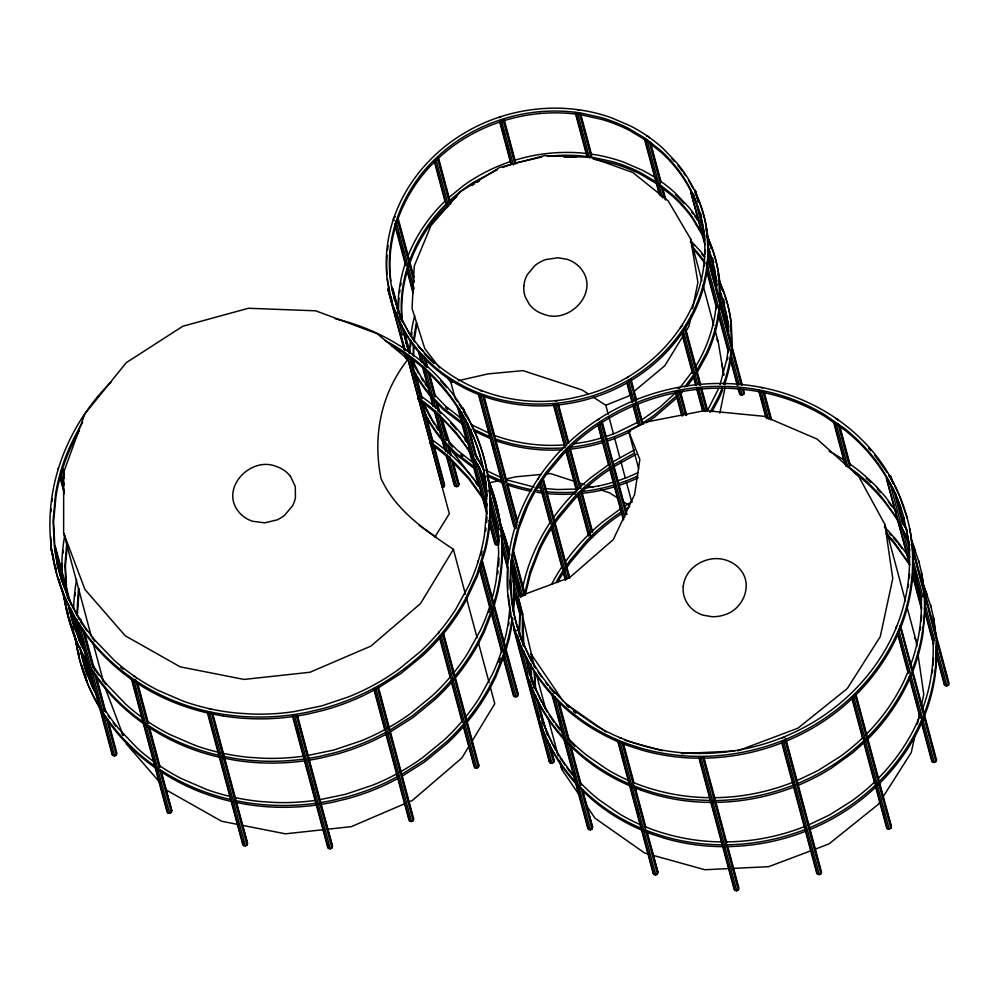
<?xml version="1.0" encoding="UTF-8"?>
<svg xmlns="http://www.w3.org/2000/svg" width="999" height="999" viewBox="0 0 999 999"><rect width="100%" height="100%" fill="white"/><g stroke="black" fill="none" stroke-linecap="round" stroke-linejoin="round"><path stroke-width="1.5" d="M91.334 636.413L63.624 532.991L63.686 472.252L84.915 413.811L126.286 362.649L182.817 326.236L248.426 308.266L315.709 310.814L377.147 333.691L407.942 359.328L449.313 513.723L434.902 537.012M522.489 613.398L522.315 631.393L523.339 643.319A202.298 183.641 -15 0 0 523.726 646.278M522.814 618.206L523.826 645.129M909.34 578.458L909.59 573.95M921.278 621.178L921.615 615.172M933.128 665.409L933.553 657.904M413.349 344.655L413.211 355.494M413.836 346.466L413.673 355.944M486.688 522.34L487.025 516.545M498.538 566.57L499.038 557.867M507.979 570.966L507.792 589.248M509.989 607.529L508.154 623.463A218.631 198.464 -15 0 1 504.12 642.107M519.992 612.15L519.605 630.431M531.018 660.664L531.368 654.557M531.68 659.415L531.93 654.845M719.517 301.623L718.868 276.81A160.489 145.692 -15 0 0 712.312 248.763A160.789 145.954 -15 0 0 707.092 236.039M731.368 345.841L730.719 321.041A160.489 145.692 -15 0 0 724.163 292.994A160.789 145.954 -15 0 0 718.943 280.269M66.808 542.869L64.947 564.61L66.009 587.712M67.295 544.68L65.434 566.421L66.746 592.395M78.471 588.548L76.886 614.635M79.146 588.911L77.348 614.984M413.661 339.235L416.221 323.039M414.148 341.046L416.97 323.501M485.676 531.031L486.051 528.134M497.714 573.813L498.076 570.916M512.812 554.482L510.789 576.985L511.975 600.899A202.298 183.641 -15 0 0 519.63 634.29M508.628 625.274L509.003 622.377M509.565 618.031L509.927 615.134M520.079 604.245L519.168 631.668M908.178 587.449L908.566 584.452M920.229 630.182L920.616 627.185M922.289 633.154C925.499 613.074 925.249 592.482 921.428 572.502M932.267 672.901L932.654 669.904M513.011 552.984L518.606 529.308L527.484 506.343A200.924 182.392 -15 0 1 546.603 474.125L562.912 454.657A200.961 182.43 -15 0 1 591.995 429.308C648.339 388.524 724.762 376.586 790.434 400.124A200.562 182.068 -15 0 1 824.575 416.171L844.979 430.244A200.562 182.068 -15 0 1 871.128 455.769C883.903 471.203 893.968 488.848 900.698 507.729M522.764 587.549C526.323 569.655 533.054 552.509 541.67 536.475A204.32 185.477 -15 0 1 550.486 521.99M524.675 593.918L529.97 571.728L538.848 548.763A200.924 182.392 -15 0 1 557.966 516.545L574.275 497.077A200.961 182.43 -15 0 1 603.371 471.728L610.539 466.87M525.449 594.23L530.457 573.538L539.335 550.574A200.924 182.392 -15 0 1 553.633 525.224M691.158 315.634L689.01 326.223L685.789 331.481M692.569 308.679L697.914 282.367L690.621 238.948L668.194 200.861L632.829 172.527L590.609 157.33L544.667 155.582L499.75 167.407L460.502 191.621L430.994 225.562L414.273 265.984L412.05 308.416L424.8 348.639L439.697 367.932M719.854 413.062L724.899 388.211M915.134 734.565L911.288 752.472L882.442 797.839M917.382 724.125L919.729 713.199M921.553 704.732L923.788 694.28L917.669 652.26M493.643 604.195L496.79 592.657A220.754 200.387 -15 0 0 501.873 553.084A220.729 200.374 -15 0 0 500.724 528.171M494.13 606.006L497.277 594.467A220.729 200.374 -15 0 0 501.048 528.521M505.107 649.862L508.641 636.887A220.754 200.387 -15 0 0 512.137 617.894M505.981 650.224L509.128 638.698M69.168 599.937L54.62 545.666L68.744 600.087M398.389 312.937L391.933 287.15L400.424 318.806M427.872 422.989L427.584 418.294M486.95 491.52L484.927 483.991L485.439 482.292M76.96 619.667L76.436 621.353L111.988 754.033L112.899 755.506L114.698 755.906L116.359 754.994L116.883 753.308L107.992 720.142M212.787 713.736L247.527 843.393L247.003 845.079L245.342 845.991L243.531 845.591L242.632 844.118L243.144 842.419M486.988 514.522L459.115 410.502L459.64 408.803M297.327 715.109L332.467 846.278L331.943 847.964L330.294 848.875L328.484 848.463L327.572 846.99L328.097 845.304M636.051 401.81L630.394 380.694L630.918 379.008L636.575 400.112M704.957 244.88L690.809 192.108L691.333 190.422M552.672 693.668L552.147 695.354L587.699 828.034L588.611 829.507L590.409 829.907L592.07 829.008L592.594 827.309L582.492 789.622M647.052 831.68L657.966 872.389L657.442 874.075L655.781 874.987L653.97 874.587L653.059 873.114L653.583 871.415M921.09 721.39L931.592 760.601L932.504 762.075L934.315 762.474L935.976 761.563L900.037 625.724M935.976 761.563L936.5 759.864L900.948 627.197M449.85 204.058L437.737 158.829L438.249 157.143L450.774 203.883M413.211 820.641L377.659 687.961L378.171 686.276L413.723 818.955L413.211 820.641L411.551 821.553L409.74 821.141L408.828 819.667L385.801 733.728M477.672 562.337L478.196 560.651M568.868 578.009L542.619 480.007L543.131 478.321L569.792 577.834M593.443 535.127L592.919 536.813L591.271 537.724L579.158 492.495M699.775 385.002L684.827 329.22L685.351 327.535L700.699 384.827M890.846 828.296L855.306 695.629L855.818 693.943L891.37 826.623L890.846 828.296L889.197 829.22L887.387 828.808L886.475 827.334L875.561 786.625M57.88 469.505L58.404 467.819M97.078 398.226L97.602 396.528L99.263 395.616M54.258 561.426L50.624 547.864L51.149 546.166M111.988 754.033L112.512 752.347M161.326 771.553L171.828 810.751L171.304 812.437L169.643 813.348L167.832 812.949L166.92 811.475L167.445 809.777M414.21 282.018L397.652 220.205L398.176 218.519L413.936 277.31M404.096 349.662L387.937 289.348L388.474 287.662L389.273 290.672M463.486 411.463L464.023 409.765L463.099 408.291L461.301 407.892M405.382 357.58L404.17 353.059L405.094 354.533L406.905 354.932L442.457 487.612L444.105 486.7L444.63 485.014L434.128 445.804M446.029 454.657L454.12 484.802L455.02 486.288L456.843 486.688L458.491 485.776L459.016 484.09L452.959 461.476M438.461 633.628L438.986 631.942M488.911 481.793L509.09 558.828M478.396 767.269L442.844 634.59L443.369 632.904L478.921 765.584L478.396 767.269L476.748 768.181L474.925 767.781L474.013 766.308L463.511 727.11M509.552 555.307L508.741 552.297L509.278 550.599M512.737 550.099L524.438 595.479M538.236 479.045L538.761 477.347M549.675 744.18L554.12 760.763L553.596 762.449L551.947 763.361L550.124 762.961L549.213 761.488L513.661 628.808L514.198 627.122M521.291 640.184L517.657 626.61L519.255 634.303M626.036 514.66L601.398 422.689L601.922 420.991L626.972 514.473M517.594 695.991L518.131 694.293L482.579 561.625L482.055 563.311L517.594 695.991L515.959 696.89L514.135 696.49L513.224 695.017L503.121 657.317M695.192 193.069L695.716 191.383L694.804 189.91L698.026 201.973M680.444 328.246L680.968 326.561L682.617 325.649M704.632 263.561L703.833 260.539L704.357 258.853M549.213 761.488L549.737 759.789M741.333 385.139L707.816 258.341L715.097 285.477M730.744 325.749L731.268 324.063M738.161 388.698L739.372 393.219L740.296 394.692L742.107 395.104L743.756 394.18L744.28 392.495L743.481 389.485M727.622 845.991L738.935 888.198L738.411 889.884L736.75 890.808L734.939 890.396L734.028 888.923L734.552 887.237M890.783 479.195L891.32 477.51L890.396 476.036L888.598 475.636M909.402 554.383L908.591 551.361L909.115 549.675M927.934 606.455L912.587 549.163L948.526 685.002L946.865 685.926L945.054 685.514L944.142 684.04L936.875 656.905M896.041 627.921L896.565 626.236M793.556 786.787L816.583 872.726L817.507 874.212L819.317 874.612L820.966 873.7L821.49 872.015L785.951 739.335M944.142 684.04L944.667 682.354M948.526 685.002L949.05 683.316L913.498 550.636M515.571 528.633L517.107 524.213M492.757 607.055L483.466 630.943L477.247 643.156A221.241 200.836 -15 0 1 454.757 676.236M493.731 607.442L483.941 632.754L477.734 644.967A221.241 200.836 -15 0 1 455.232 678.046M504.607 651.273L495.317 675.174L489.098 687.387A221.241 200.836 -15 0 1 465.609 721.665M505.094 653.084L495.791 676.972L489.585 689.198M720.067 384.603L726.773 359.353A158.641 144.018 -15 0 0 727.984 349.887M910.539 665.247C918.655 643.468 922.252 620.067 921.215 596.865M922.389 709.465C930.506 687.699 934.102 664.298 933.066 641.096M718.606 388.499L707.28 411.026M908.316 670.978L904.682 679.507A200.212 181.743 -15 0 1 877.746 721.69A200.187 181.731 -15 0 1 865.284 735.264M916.533 723.726L920.166 715.209M551.623 584.452L553.521 580.694A204.32 185.477 -15 0 1 562.337 566.208M695.429 366.808C705.194 351.061 711.812 333.391 714.922 315.135A158.641 144.018 -15 0 0 716.133 305.657M696.69 370.604L706.368 353.009A162.375 147.402 -15 0 0 713.523 334.503A160.802 145.966 -15 0 0 719.268 305.769M697.177 372.415L706.855 354.82A162.375 147.402 -15 0 0 714.01 336.313A160.802 145.966 -15 0 0 719.755 307.58L720.316 297.889L719.355 278.621A160.489 145.692 -15 0 0 712.786 250.574A160.789 145.954 -15 0 0 707.579 237.849M710.014 412.35L718.219 397.24A162.375 147.402 -15 0 0 722.127 388.074M711.975 411.688L718.706 399.051A162.375 147.402 -15 0 0 722.614 389.885M407.942 359.328C380.919 393.581 372.527 436.051 381.006 478.446C395.442 510.302 425.349 530.432 453.396 549.35L420.504 603.583L370.941 646.078L309.99 672.252L244.043 679.432L180.195 666.845L125.237 635.789L84.915 589.435L63.624 532.991M469.093 746.066L461.875 757.966L412.312 800.461L409.478 801.673M472.052 741.183L494.767 703.746L489.947 685.751M682.567 336.75L664.834 365.696L634.04 391.433M879.969 801.735L878.321 804.32L828.958 843.943L814.622 849.362M693.181 370.404L679.32 388.524M695.054 372.989L684.665 387M695.541 374.8L686.95 386.513M680.257 394.28L683.191 390.996M111.426 381.668C84.041 408.741 64.011 443.369 55.032 480.881A220.679 200.324 -15 0 0 49.95 520.467A220.192 199.887 -15 0 0 53.322 559.827A222.003 201.536 -15 0 0 60.227 585.189A220.929 200.549 -15 0 0 70.729 609.353C100.337 666.545 159.79 704.732 222.802 714.223A220.629 200.287 -15 0 0 265.647 716.97A220.517 200.175 -15 0 0 308.666 711.962L322.752 708.578A220.679 200.324 -15 0 0 363.411 693.543C384.94 683.229 404.932 669.78 422.502 653.608A221.241 200.836 -15 0 0 465.409 598.938L476.948 574.188L484.94 548.439A220.754 200.387 -15 0 0 490.022 508.853A220.729 200.374 -15 0 0 483.641 456.68A220.629 200.287 -15 0 0 469.243 419.967C442.47 368.456 391.358 331.805 335.227 318.768M445.367 200.824C431.343 214.173 419.855 230.157 411.576 247.652A162.437 147.452 -15 0 0 407.667 256.818M448.076 204.583C416.433 234.478 397.739 278.821 402.46 322.502M675.486 392.819L660.626 406.605L641.47 420.079M676.773 395.704L654.382 415.084A162.437 147.452 -15 0 1 641.857 423.314M677.26 397.502L654.869 416.895A162.437 147.452 -15 0 1 646.178 422.764M865.896 740.946L852.946 752.584L831.58 767.994A203.771 184.977 -15 0 1 797.527 785.589M867.956 738.91C884.552 722.652 898.101 703.333 908.054 682.342A203.396 184.64 -15 0 0 911.438 674.675M448.588 197.777L463.561 185.577A162.375 147.402 -15 0 1 481.293 174.363A160.789 145.966 -15 0 1 510.264 161.638M630.694 394.23L628.346 396.203L605.806 405.257L593.306 397.19M608.791 464.547L591.071 477.485A204.32 185.477 -15 0 0 552.897 518.469M620.641 508.766L602.921 521.703A204.32 185.477 -15 0 0 564.747 562.699M622.389 511.101L615.222 515.959A200.961 182.43 -15 0 0 586.126 541.296L569.817 560.764A200.924 182.392 -15 0 0 556.318 581.905M622.877 512.912L615.696 517.769A200.961 182.43 -15 0 0 586.613 543.106L570.304 562.574A200.924 182.392 -15 0 0 557.479 582.504M476.96 182.392L479.495 180.894M637.662 422.327L616.458 432.704A158.641 144.018 -15 0 1 606.73 436.288M612.437 462.075L634.353 449.95M614.135 464.448L634.415 453.171M624.288 506.306L631.892 501.81M625.986 508.666L629.732 506.456M377.972 688.049L400.986 673.438L422.989 655.419A221.241 200.836 -15 0 0 465.896 600.736L477.435 575.998L485.427 550.237A220.754 200.387 -15 0 0 490.497 510.664A220.729 200.374 -15 0 0 484.128 458.491A220.629 200.287 -15 0 0 480.219 445.941M389.335 730.469L412.35 715.858L434.353 697.839A221.241 200.836 -15 0 0 452.759 678.621M388.574 733.004L412.837 717.669L434.84 699.65A221.241 200.836 -15 0 0 453.234 680.431M401.186 774.687L424.2 760.077L446.203 742.057A221.241 200.836 -15 0 0 464.61 722.851M401.673 776.498L424.687 761.887L446.69 743.868A221.241 200.836 -15 0 0 465.084 724.662M499.512 117.595L501.161 116.683M511.613 164.485L499.9 120.767L501.71 121.166L503.359 120.255L515.072 163.973M437.737 158.829L436.076 159.74L448.601 206.481M397.652 220.205L396.004 221.116L414.173 288.961M706.555 262.425L708.204 261.513M684.827 329.22L683.166 330.132L697.714 384.403M565.222 446.853L553.908 404.645L555.719 405.045L557.38 404.133L567.882 443.331M626.535 378.034L628.196 377.123M166.92 811.475L131.369 678.796L132.28 680.269L134.091 680.681L135.752 679.757M601.398 422.689L599.737 423.601L624.787 517.07M682.317 415.846L675.848 391.72L677.672 392.12L679.32 391.208L685.789 415.334M542.619 480.007L540.958 480.919L567.22 578.921M489.423 523.576L494.667 543.169L495.579 544.642L497.39 545.054L499.038 544.13L490.559 512.475M242.632 844.118L207.08 711.45L207.979 712.911L209.79 713.323L211.451 712.399L247.003 845.079M328.484 848.463L292.932 715.796L294.742 716.196L296.391 715.284L331.943 847.964M442.844 634.59L441.196 635.514L476.748 768.181M409.74 821.141L374.188 688.473L375.999 688.873L377.659 687.961M734.939 890.396L699.387 757.729L701.198 758.129L702.859 757.217L738.411 889.884M855.306 695.629L853.646 696.54L889.197 829.22M781.568 738.361L783.216 737.449L785.027 737.861M817.507 874.212L781.955 741.533L783.765 741.932L785.414 741.021L820.966 873.7M575.137 112.338L576.048 113.824L577.859 114.223L579.52 113.312L591.233 157.03M395.454 216.646L393.793 217.545L393.281 219.243L394.18 220.717M630.394 380.694L628.733 381.606L633.99 401.211M597.539 420.03L599.2 419.118M900.424 628.883L898.763 629.795L934.315 762.474M758.541 390.047L759.44 391.533L761.263 391.92L762.911 391.021M638.711 468.868L628.633 431.268L646.066 422.065L705.069 410.552L764.06 416.321L817.082 439.085L858.69 476.348L884.889 524.463L905.444 601.161M636.201 454.32L614.622 466.258L603.846 473.538A200.961 182.43 -15 0 0 574.762 498.876L558.453 518.356A200.924 182.392 -15 0 0 555.207 522.914M375.449 689.435L363.898 695.341A220.679 200.324 -15 0 1 323.239 710.389L309.141 713.773A220.517 200.175 -15 0 1 296.316 716.083M386.813 731.855L375.262 737.761A220.679 200.324 -15 0 1 334.603 752.809L320.517 756.181A220.517 200.175 -15 0 1 307.68 758.503M387.3 733.666L375.749 739.572A220.679 200.324 -15 0 1 335.09 754.607L320.991 757.991A220.517 200.175 -15 0 1 308.167 760.314M398.663 776.073L387.113 781.992A220.679 200.324 -15 0 1 346.453 797.027L332.355 800.411A220.517 200.175 -15 0 1 319.53 802.734M399.15 777.884L387.6 783.803A220.679 200.324 -15 0 1 346.94 798.838L332.842 802.222A220.517 200.175 -15 0 1 320.017 804.532M497.427 169.743L473.938 182.08A158.142 143.556 -15 0 0 449.65 200.749C416.87 230.806 397.115 275.986 401.973 320.704M637.787 472.764L628.309 476.935A158.641 144.018 -15 0 1 618.581 480.507M797.19 780.519L818.169 770.454L840.171 756.53A200.187 181.731 -15 0 0 862.212 738.236M809.04 824.737L830.019 814.684L852.022 800.761A200.187 181.731 -15 0 0 875.099 781.48M405.382 803.433L351.361 826.635L326.823 829.307M737.699 750.886L797.939 728.159L847.289 688.536L880.256 636.688L892.769 578.496L884.889 524.463M811.75 850.436L768.718 866.67L732.242 868.431M534.465 667.245L518.094 596.79L569.73 577.522L613.286 539.585L634.602 494.542L639.847 459.54L628.633 431.268M782.916 742.432C750.386 755.344 714.834 760.476 679.969 757.267A203.596 184.815 -15 0 1 641.445 749.987L629.108 746.016A203.846 185.052 -15 0 1 555.319 698.676C535.202 677.609 520.417 651.523 513.024 623.339M793.156 782.192C767.844 792.17 740.696 797.602 713.486 797.664M794.28 784.852C768.581 794.979 740.996 800.499 713.361 800.561M794.767 786.663C762.237 799.575 726.685 804.707 691.82 801.485A203.596 184.815 -15 0 1 653.296 794.217L640.958 790.246M805.007 826.423C779.695 836.388 752.547 841.82 725.336 841.882M806.131 829.083C773.601 841.982 738.049 847.127 703.196 843.905A203.596 184.815 -15 0 1 664.66 836.638L652.322 832.654A203.846 185.052 -15 0 1 644.293 829.595M806.618 830.881C774.088 843.793 738.523 848.925 703.671 845.716A203.596 184.815 -15 0 1 665.134 838.448L652.809 834.465A203.846 185.052 -15 0 1 579.02 787.125C558.903 766.058 544.118 739.972 536.725 711.788M502.884 167.445L511.226 164.36M514.61 160.327C533.329 154.42 553.059 151.91 572.652 152.472A160.802 145.979 -15 0 1 587.562 153.621M515.484 163.062L541.47 157.105M446.216 376.373L450.874 382.392L453.833 381.718M458.291 380.694L488.012 373.901L522.964 370.629L582.055 389.922L588.311 393.956M482.904 484.303L485.876 483.628M488.848 482.942L497.764 480.906M506.668 478.871L515.584 476.835L541.421 474.413M598.538 485.964L583.916 488.299M307.305 755.594L333.841 750.024L360.876 740.933A218.644 198.476 -15 0 0 385.327 729.395M319.156 799.824L345.691 794.255L372.727 785.152A218.644 198.476 -15 0 0 397.177 773.626M539.91 111.688C512.387 114.123 485.477 123.127 462.1 137.85A158.142 143.556 -15 0 0 437.799 156.518C401.486 189.598 381.468 241.646 392.32 290.284M547.352 156.418L551.76 155.906A158.479 143.868 -15 0 1 592.782 157.305L612.599 161.688A157.867 143.307 -15 0 1 640.509 172.677L656.256 181.993M573.538 443.906L586.688 441.745A158.641 144.018 -15 0 0 602.497 437.649M323.751 829.645L285.414 833.828L242.844 825.424M545.978 473.988L550.536 473.563L575.649 481.755M564.71 444.842C541.433 446.69 517.782 443.668 495.754 435.901M576.56 489.06L557.405 489.522L544.255 488.499M681.455 753.583L734.652 751.023M729.195 868.568L704.882 869.742L653.221 855.394M709.14 797.652C686.213 797.464 663.361 793.306 641.745 785.714A200.524 182.03 -15 0 1 632.542 782.18M710.414 800.549L691.345 799.675A203.596 184.815 -15 0 1 652.809 792.407L640.471 788.436M722.439 841.882C699.025 841.87 675.674 837.686 653.596 829.944A200.524 182.03 -15 0 1 644.392 826.398M537 487.587L541.358 488.136M593.269 159.116L613.086 163.499A157.867 143.307 -15 0 1 640.996 174.488L656.743 183.804M534.14 487.05L507.604 480.119M210.727 713.661L223.289 716.033M222.09 756.081L234.653 758.441A220.629 200.287 -15 0 0 277.497 761.201A220.517 200.175 -15 0 0 304.82 758.928M222.577 757.891L235.14 760.251A220.629 200.287 -15 0 0 277.972 763.011A220.517 200.175 -15 0 0 305.307 760.739M233.941 800.299L246.503 802.672M234.428 802.11L246.99 804.482M238.286 824.525L221.566 821.228L166.596 790.172M555.169 400.574L556.992 400.961M420.991 361.176L418.569 352.135L419.468 353.621L421.291 354.008L424.125 364.56M478.134 393.206L479.045 394.692L480.856 395.092L516.008 526.261M478.533 394.717L513.686 525.886L514.585 527.372L516.408 527.759M552.147 695.354L553.059 696.84L554.87 697.24L590.409 829.907M619.692 737.836L621.503 738.236M76.436 621.353L77.348 622.839L79.158 623.239L114.698 755.906M209.253 708.84L211.064 709.24M577.322 109.74L579.133 110.14M646.54 136.014L648.351 136.426L649.275 137.899M659.315 194.405L644.367 138.624L645.279 140.097L647.09 140.497L662.437 197.79M719.904 300.662L726.36 324.787L727.272 326.261L729.083 326.661M760.714 387.45L762.524 387.849M835.514 418.569L837.324 418.968L838.236 420.454M677.122 387.637L678.933 388.049M844.642 463.386L833.328 421.166L834.252 422.652L836.063 423.052L847.776 466.77M406.356 350.449L408.166 350.861L409.078 352.335M480.307 390.609L482.117 391.021M459.115 410.502L460.027 411.975L461.838 412.375M513.661 628.808L514.585 630.282L516.396 630.694M78.609 618.756L80.432 619.155L82.143 623.651M653.059 873.114L617.519 740.434L618.418 741.907L620.229 742.307L655.781 874.987M133.554 676.186L135.365 676.598L136.276 678.071M207.967 713.049C181.768 707.067 156.618 696.428 134.365 681.343M219.33 755.469C193.132 749.475 167.982 738.835 145.729 723.751M219.805 757.279C162.637 744.63 110.265 707.791 83.067 655.381A220.929 200.549 -15 0 1 72.565 631.231A222.003 201.536 -15 0 1 65.659 605.869A220.192 199.887 -15 0 1 63.774 594.318M231.181 799.687C204.982 793.706 179.832 783.066 157.58 767.981M231.656 801.498C178.784 789.722 130.02 757.542 101.436 711.113M625.074 740.409L662.374 750.761M649.025 854.232L644.617 853.009L595.067 818.256L586.326 805.431M578.608 482.717L584.515 484.652M587.474 485.614L593.381 487.537M600.774 489.96L609.64 492.844L618.381 498.501M490.422 433.803L471.241 424.575M490.409 437L473.276 429.158M490.896 438.811L473.763 430.969M500.949 477.497L485.564 470.167M502.747 483.041L488.136 476.585M194.88 745.316L169.693 734.452A218.257 198.127 -15 0 1 147.652 721.428M487.649 474.775L506.331 482.829A162.175 147.215 -15 0 0 526.136 488.523A160.914 146.079 -15 0 0 531.943 489.697M467.457 427.485L471.241 429.57M463.349 423.351L442.982 407.917L429.42 393.743A162.25 147.29 -15 0 1 413.299 369.555M462.637 424.388L443.469 409.727L432.704 398.688M475.199 467.582L454.832 452.147L441.271 437.974A162.25 147.29 -15 0 1 425.149 413.786M474.488 468.618L455.319 453.958L441.758 439.772A162.25 147.29 -15 0 1 426.273 416.808M646.078 140.347L629.145 130.257A157.867 143.307 -15 0 0 601.236 119.268L581.418 114.885A158.479 143.868 -15 0 0 578.533 114.46M623.388 501.723L628.383 504.957M565.284 703.333L606.156 732.005M419.118 525.262L436.263 537.3M647.19 141.171L661.313 152.435A157.867 143.307 -15 0 1 680.456 173.901C694.317 193.294 703.071 216.421 704.832 240.247M658.566 183.591L672.677 194.855A157.867 143.307 -15 0 1 691.82 216.308L702.946 234.902M659.04 185.402L673.164 196.666A157.867 143.307 -15 0 1 692.307 218.119L704.02 237.924M847.651 466.221L856.343 472.652A200.524 182.03 -15 0 1 882.529 498.214L896.615 517.794L908.79 541.808M854.345 472.627L856.83 474.463A200.524 182.03 -15 0 1 883.016 500.024C894.08 513.586 903.433 528.671 909.814 545.004M460.502 417.907L445.267 405.806L433.791 393.956M472.352 462.137L457.117 450.037L445.641 438.174M420.442 395.741C439.173 408.928 455.806 425.224 468.831 444.105M432.292 439.96C450.274 452.547 466.133 468.119 479.045 485.876M133.079 680.519C107.368 662.699 85.764 638.898 71.216 611.163A220.929 200.549 -15 0 1 60.714 587A222.003 201.536 -15 0 1 53.809 561.638A220.192 199.887 -15 0 1 51.923 550.087M143.232 722.027C122.04 707.18 103.696 688.224 89.922 666.308M155.082 766.258C133.891 751.398 115.547 732.454 101.773 710.526M424.538 365.397L426.823 367.345M445.741 407.617L447.852 409.415M437.537 410.601L440.971 413.524M460.764 454.545L462.874 456.343M675.436 194.555L684.352 203.509M690.833 240.896L700.361 251.149A162.3 147.34 -15 0 1 704.682 256.618M690.309 241.721L694.342 245.654M426.985 356.655L433.891 363.399M426.361 369.593C448.926 390.234 466.521 416.283 476.723 445.142A217.245 197.203 -15 0 1 485.564 482.954L486.863 508.928L484.453 535.014A218.631 198.464 -15 0 1 468.718 585.689L455.669 609.415A218.444 198.302 -15 0 1 420.317 651.623L398.626 669.38A218.644 198.476 -15 0 1 349.026 696.703L321.99 705.806L294.056 711.613A217.245 197.203 -15 0 1 251.536 714.023L237.437 713.111A218.669 198.501 -15 0 1 183.029 701.086L157.842 690.222A218.257 198.127 -15 0 1 113.611 659.715L95.317 640.609A218.669 198.501 -15 0 1 67.982 596.266L63.237 584.178A217.445 197.39 -15 0 1 54.408 546.366L53.097 520.392L55.519 494.305A218.644 198.476 -15 0 1 71.254 443.631L77.36 431.593A217.482 197.427 -15 0 1 82.692 422.477M452.659 447.04L448.863 443.057M450.062 458.054L468.344 477.16L482.829 497.227M440.734 380.919L446.678 387.587M450.599 422.927L456.555 429.582M121.453 733.054L123.414 735.239M671.565 158.242L674.362 161.376M868.568 448.214L870.629 450.512M876.86 487.175L885.064 496.378L895.978 511.188M877.347 488.986L880.419 492.432M889.185 533.204L891.245 535.514M893.293 537.812L897.402 542.42M424.25 353.584L426.073 355.632M554.832 696.865C537.974 679.145 524.8 657.966 516.62 634.902M563.598 737.637C546.778 719.268 533.953 697.177 526.673 673.351M567.157 742.906C548.626 723.338 534.315 699.612 526.698 673.713M575.449 781.867C559.915 765.009 548.051 744.904 540.322 723.363M126.286 743.818L159.553 782.067M874.637 455.182L887.162 472.589M888.373 501.835L892.132 506.693M898.338 543.631L902.109 548.488M545.941 682.854L547.789 685.239M561.013 730.044C548.264 714.61 538.199 696.99 531.48 678.121A202.298 183.641 -15 0 1 527.934 666.733M555.943 724.687L560.564 730.669M566.87 767.719L572.415 774.887M418.094 346.253L423.464 351.411M429.458 388.673L420.841 376.448L412.075 359.677M464.96 439.947L466.77 442.282M441.308 432.892L432.692 420.666L423.926 403.896M475.899 483.004L478.621 486.513M290.422 476.273L295.292 486.451L295.442 497.764A32.03 29.083 -15 0 1 292.445 505.944L284.752 515.122A32.03 29.083 -15 0 1 276.873 519.942L264.822 522.827L252.71 521.303A31.281 28.397 -15 0 1 244.705 517.382A31.281 28.397 -15 0 1 238.399 511.438C219.892 488.086 250.649 456.019 276.111 466.408A31.219 28.347 -15 0 1 290.309 476.198M530.844 653.708L563.161 701.186M559.452 760.476L561.863 769.505L580.219 796.453M907.829 555.407L896.915 540.609L888.71 531.393A204.121 185.29 -15 0 0 884.352 526.997M908.94 563.836L894.854 544.243A200.524 182.03 -15 0 0 887.824 536.288M455.831 399.238L457.467 401.685M459.103 404.145L461.563 407.817M410.227 335.152L414.76 341.933M421.328 378.246L423.588 381.643M425.099 383.903L426.61 386.163M470.991 453.009L456.493 432.942L438.211 413.823A218.257 198.127 -15 0 0 418.481 398.039M434.69 424.737L428.496 414.235L423.426 403.196L424.75 407.742M436.188 426.998L438.449 430.382M484.128 500.249L468.831 478.971L450.549 459.852A218.257 198.127 -15 0 0 429.582 443.231M538.061 671.815L541.408 676.822M549.075 714.784L554.083 722.302M560.089 757.754L565.109 765.271M908.591 551.361L909.502 552.847M703.833 260.539L704.745 262.025M820.579 870.529L821.49 872.015M387.937 289.348L404.607 349.625M508.741 552.297L509.665 553.771M458.104 482.617L459.016 484.09M657.966 872.389L646.952 833.216M518.131 694.293L511.151 670.204M554.12 760.763L549.974 747.227M478.009 764.11L478.921 765.584M247.527 843.393L236.114 802.709M50.624 547.864L53.559 556.88M171.828 810.751L161.214 773.089M690.809 192.108L704.645 241.833M935.588 758.391L936.5 759.864M556.131 693.156L557.042 694.63M592.594 827.309L582.804 792.669M891.37 826.623L884.814 804.033M332.467 846.278L321.054 805.594M427.485 419.83L428.384 421.303M484.927 483.991L485.826 485.464M716.658 339.248L718.206 341.87L723.726 374.812M888.76 475.174L894.03 484.44M902.384 521.565L907.354 530.981M903.62 524.7L905.131 527.347M909.939 564.635L894.38 542.445A200.524 182.03 -15 0 0 886.3 533.379M912.911 569.842L915.683 575.149M912.649 570.354L916.807 578.309M409.478 334.028L400.711 317.257L393.981 297.665M472.502 455.482L478.234 465.546L485.951 482.654M417.307 371.191L418.656 373.539M483.641 498.439L487.225 504.732M484.84 501.51L486.988 505.282M535.564 668.056L529.632 657.629L520.104 635.701M542.957 704.457L547.415 712.275M555.556 749.987L548.176 735.276L543.806 724.163A202.298 183.641 -15 0 1 541.945 718.493M557.03 752.597L558.516 755.194M711.625 273.152L712.961 275.512M463.923 411.551L469.73 421.778A220.629 200.287 -15 0 1 479.732 444.555M475.287 453.971L481.093 464.185A220.629 200.287 -15 0 1 484.353 470.754M475.774 455.781L481.58 465.996A220.629 200.287 -15 0 1 482.917 468.606M88.374 663.798L82.58 653.583A220.929 200.549 -15 0 1 72.078 629.42A222.003 201.536 -15 0 1 65.185 604.058A220.192 199.887 -15 0 1 63.486 593.955M100.225 708.029L94.43 697.801A220.929 200.549 -15 0 1 83.928 673.638A222.003 201.536 -15 0 1 77.023 648.276A220.192 199.887 -15 0 1 74.962 635.277M100.712 709.827L94.917 699.612A220.929 200.549 -15 0 1 84.415 675.449A222.003 201.536 -15 0 1 77.51 650.087A220.192 199.887 -15 0 1 75.624 638.536M914.46 637.574L915.921 640.247L916.82 646.428M713.636 276.686L714.797 279.121M714.123 278.496L717.032 284.59M490.084 509.777L495.067 520.204M490.571 511.588L496.178 523.314M412.562 361.488L416.645 370.017M894.692 485.814L899.262 495.417M541.483 701.847L531.955 679.932A202.298 183.641 -15 0 1 530.094 674.263M899.824 496.828L907.304 518.294M910.638 537.837L919.155 562.512M911.675 541.058L915.559 550.948M922.489 582.067L931.006 606.743M922.964 583.878L927.409 595.167M485.901 483.116C475.636 457.367 459.041 434.365 438.698 415.634A218.257 198.127 -15 0 0 417.732 399.001M396.79 306.656C420.929 377.634 504.233 413.986 574.837 397.515A158.641 144.018 -15 0 0 604.607 388.486C654.095 368.868 694.455 324.188 703.071 270.904A158.641 144.018 -15 0 0 704.695 242.47C703.421 217.27 694.692 192.57 679.969 172.09A157.867 143.307 -15 0 0 660.826 150.624L645.591 138.536L628.658 128.446A157.867 143.307 -15 0 0 600.749 117.457L580.931 113.074A158.479 143.868 -15 0 0 539.91 111.688M408.641 350.886L409.615 353.396M420.479 395.104L421.466 397.614M707.829 246.016L712.587 260.589M708.316 247.827L709.789 251.586M719.68 290.234L724.437 304.807M720.167 292.045L721.64 295.816M393.781 307.667L401.448 325.337A162.25 147.29 -15 0 0 417.57 349.513C434.677 370.017 457.554 385.389 482.629 394.38A162.175 147.215 -15 0 0 502.435 400.075A160.914 146.079 -15 0 0 533.441 403.971A160.602 145.792 -15 0 0 564.972 402.197A160.265 145.492 -15 0 0 595.829 394.792A160.752 145.916 -15 0 0 615.421 386.888A162.437 147.452 -15 0 0 642.532 370.866C664.622 354.882 682.929 333.529 694.517 308.791A162.375 147.402 -15 0 0 701.673 290.284A160.802 145.966 -15 0 0 707.417 261.538L707.979 251.86L707.017 232.592A160.489 145.692 -15 0 0 700.461 204.545A160.789 145.954 -15 0 0 692.794 186.875A162.3 147.34 -15 0 0 676.66 162.7L663.111 148.526A161.289 146.416 -15 0 0 630.294 125.899L611.613 117.832A162.375 147.402 -15 0 0 581.605 110.215A160.802 145.979 -15 0 0 560.801 108.242C539.672 107.58 518.469 110.727 498.414 117.42A160.789 145.966 -15 0 0 469.443 130.145A162.375 147.402 -15 0 0 451.71 141.359C429.62 157.343 411.313 178.696 399.725 203.434A162.437 147.452 -15 0 0 389.972 231.418A160.739 145.916 -15 0 0 386.813 250.674A160.702 145.879 -15 0 0 387.225 279.62L391.408 300.299M104.995 687.374L123.089 735.351M441.895 418.531L450.099 444.38M451.461 448.701L452.372 451.573L478.446 485.327L473.651 467.42M390.921 298.489L394.268 309.478L401.935 327.148A162.25 147.29 -15 0 0 418.057 351.323C435.164 371.828 458.042 387.187 483.116 396.191A162.175 147.215 -15 0 0 502.922 401.885A160.914 146.079 -15 0 0 533.916 405.781A160.602 145.792 -15 0 0 553.458 405.357M402.772 342.719L405.219 350.587M404.895 349.775L400.587 333.354M904.232 519.118C897.951 495.292 886.388 472.964 870.678 453.983A200.562 182.068 -15 0 0 844.455 428.409L824.088 414.36A200.562 182.068 -15 0 0 789.947 398.314C724.275 374.787 647.851 386.713 591.52 427.51A200.961 182.43 -15 0 0 562.425 452.847L546.116 472.315A200.924 182.392 -15 0 0 526.997 504.532C513.336 533.866 507.617 566.92 511.488 599.088A202.298 183.641 -15 0 0 519.63 633.89C526.348 652.772 536.413 670.379 549.163 685.826A200.524 182.03 -15 0 0 575.362 711.4L595.741 725.449A200.524 182.03 -15 0 0 629.894 741.495C695.566 765.034 771.977 753.096 828.321 712.312A200.187 181.731 -15 0 0 865.896 677.459A200.212 181.743 -15 0 0 892.831 635.277C908.216 602.36 913.473 564.672 906.468 528.933M405.831 341.883L409.115 352.697M418.082 387.4L420.966 396.915M928.745 609.465L942.881 662.237M943.693 665.259L946.927 677.322M891.32 477.51L892.931 483.541M895.354 492.582L904.245 525.761M907.067 536.313L909.49 545.354M912.537 557.767L923.039 596.965M924.649 602.996L934.752 640.684M936.363 646.715L946.865 685.926M890.396 476.036L891.208 479.045M896.465 498.651L900.911 515.234M901.71 518.244L903.333 524.275M893.218 488.249L902.909 524.425M905.331 533.478L909.777 550.062M914.372 569.268L915.584 573.801M912.736 564.897L921.627 598.076M924.45 608.628L933.74 643.306M936.575 653.858L945.054 685.514M913.036 567.944L921.515 599.612M924.749 611.675L933.64 644.842M889.947 483.116L909.752 556.992M913.785 572.077L921.465 600.724M909.54 562.637L886.425 478.234L909.452 564.16M912.774 574.687L921.665 607.867M912.686 576.223L921.565 609.402M906.655 605.669L915.921 640.247M900.436 627.222L911.35 667.931M912.562 672.464L923.064 711.663M924.674 717.694L929.932 737.287M930.743 740.309L935.189 756.892M916.37 700.112L917.582 704.632M897.764 632.417L908.678 673.114M909.477 676.136L920.791 718.356M921.602 721.365L932.504 762.075M897.664 633.953L908.166 673.151M909.377 677.672L919.879 716.87M839.859 426.473L850.361 465.684M839.747 428.022L849.038 462.699M838.111 423.651L849.425 465.859M834.252 422.652L845.966 466.371M855.718 695.479L860.976 715.072M861.787 718.094L865.009 730.157M867.432 739.198L878.346 779.907M879.557 784.427L884.003 801.011M883.366 812.075L884.577 816.595M852.234 697.639L887.387 828.808M852.135 699.188L862.636 738.386M863.848 742.906L874.749 783.616M764.235 392.345L771.515 419.48M763.736 392.37L771.003 419.518M763.311 392.532L770.591 419.667M761.263 391.92L768.531 419.056M761.488 397.415L762.699 401.935M759.44 391.533L766.72 418.668M758.94 391.546L765.808 417.182M695.716 191.383L698.538 201.935M705.818 229.071L711.063 248.676M717.931 274.3L722.377 290.884M706.917 235.14L708.129 239.66M718.631 278.858L721.053 287.899M700.436 212.675L701.648 217.195M712.562 257.904L713.773 262.425M723.463 298.614L724.675 303.134M693.531 193.981L704.844 236.201M708.079 248.264L716.97 281.431M720.192 293.494L728.683 325.15M707.879 253.883L716.358 285.552M719.592 297.615L727.272 326.261M708.191 256.943L715.858 285.589M708.741 259.815L742.269 384.952M715.896 288.499L719.13 300.562M719.942 303.571L738.124 371.416M738.923 374.438L741.345 383.479M742.544 389.66L743.756 394.18M706.955 263.936L729.982 349.875M730.793 352.884L739.272 384.54M740.084 387.562L742.107 395.104M706.768 269.555L716.857 307.255M718.88 314.785L728.571 350.974M730.594 358.516L737.874 385.651M738.673 388.661L740.296 394.692M706.655 271.091L716.758 308.791M718.368 314.822L728.471 352.51M730.082 358.541L737.362 385.676M690.621 238.948L701.822 280.719M703.021 285.19L713.81 325.462M714.61 328.446L718.206 341.87M650.486 142.42L660.988 181.618M662.599 187.65L665.834 199.713M650.786 145.467L660.476 181.656M662.087 187.687L665.322 199.738M649.55 142.607L660.464 183.317M661.263 186.326L664.497 198.389M645.279 140.097L660.227 195.879M701.51 387.837L707.567 410.452M684.839 327.56L696.153 369.767M696.965 372.789L700.199 384.852M701.81 390.884L707.055 410.477M700.586 388.012L706.643 410.626M698.925 388.923L704.982 411.551M682.592 332.592L683.803 337.113M697.539 388.374L698.751 392.894M701.573 403.446L702.784 407.979M681.768 331.231L693.069 373.451M693.88 376.461L696.303 385.514M697.115 388.524L703.171 411.138M681.655 332.767L692.569 373.476M693.368 376.498L695.791 385.539M696.603 388.561L702.659 411.176M785.838 740.871L796.34 780.069M797.552 784.59L808.466 825.299M809.677 829.819L820.179 869.018M783.765 741.932L819.317 874.612M788.436 763.998L789.647 768.518M811.463 849.937L812.674 854.457M781.842 743.069L792.756 783.778M680.257 391.034L686.713 415.159M679.745 391.059L684.178 407.642M684.989 410.664L686.201 415.184M677.672 392.12L683.728 414.735M675.336 391.758L681.805 415.871M580.844 114.635L591.758 155.345M580.744 116.171L590.446 152.36M577.859 114.223L589.572 157.942M579.707 125.737L580.918 130.257M576.048 113.824L587.762 157.542M575.536 113.849L586.85 156.069M637.374 403.121L643.031 424.238M630.819 380.544L633.241 389.598M634.04 392.607L636.063 400.149M636.875 403.159L641.321 419.742M636.863 404.82L642.107 424.425M634.79 404.22L640.446 425.324M627.335 382.717L632.579 402.31M633.391 405.332L638.648 424.925M626.823 382.742L632.067 402.347M632.879 405.357L637.724 423.451M703.783 757.03L715.097 799.25M715.908 802.259L726.81 842.969M703.683 758.566L708.129 775.149M708.928 778.171L712.162 790.234M712.974 793.243L714.185 797.776M715.796 803.795L723.076 830.943M723.875 833.953L726.298 843.006M727.921 849.038L731.156 861.088M731.955 864.11L738.024 886.725M701.198 758.129L736.75 890.808M605.806 405.257L608.204 414.21M609.003 417.195L613.398 433.603M614.597 438.074L619.792 457.467M620.991 461.938L625.386 478.346M626.186 481.331L631.793 502.21M698.875 757.754L734.028 888.923M601.81 422.54L608.279 446.653M609.09 449.675L612.312 461.738M613.935 467.769L623.226 502.447M598.326 424.7L623.776 519.692M597.827 424.737L608.728 465.447M609.54 468.456L620.854 510.676M621.665 513.686L623.276 519.717M504.295 120.067L516.008 163.799M504.183 121.616L514.685 160.814M501.71 121.166L513.424 164.897M502.734 129.658L503.946 134.178M506.78 144.743L507.992 149.263M499.388 120.792L510.701 163.012M558.304 403.958L568.806 443.156M570.017 447.677L580.918 488.386M582.13 492.907L592.644 532.105M557.792 403.983L568.294 443.181M569.917 449.213L579.607 485.389M582.03 494.443L591.733 530.619M569.093 447.852L579.994 488.561M580.806 491.57L591.708 532.28M555.719 405.045L566.633 445.754M567.432 448.763L578.346 489.473M571.703 469.318L572.914 473.838M566.033 449.875L576.935 490.584M577.747 493.593L589.06 535.814M553.409 404.682L564.722 446.89M565.933 451.411L576.435 490.609M577.647 495.142L588.548 535.839M623.226 742.719L634.128 783.428M635.339 787.961L645.841 827.16M623.114 744.267L633.616 783.466M634.827 787.986L637.25 797.027M638.061 800.049L645.329 827.184M622.29 742.906L657.442 874.075M621.665 752.309L622.877 756.83M636.613 808.091L637.824 812.624M618.418 741.907L653.97 874.587M543.031 479.857L552.322 514.535M554.745 523.576L565.659 564.285M568.081 573.339L569.293 577.859M539.959 483.528L550.861 524.238M551.673 527.26L565.809 580.019M539.448 483.566L549.949 522.764M551.161 527.285L562.062 567.994M563.286 572.514L565.297 580.057M438.149 158.679L445.429 185.814M446.228 188.836L448.663 197.877M434.665 160.851L447.19 207.592M434.165 160.876L445.067 201.586M483.841 395.504L495.154 437.724M495.966 440.734L506.868 481.443M507.679 484.465L517.782 522.152M484.14 398.551L487.375 410.614M488.174 413.636L494.243 436.251M495.854 442.282L502.322 466.396M503.121 469.418L505.556 478.459M507.979 487.512L516.858 520.679M482.917 395.691L505.944 481.63M506.743 484.64L516.845 522.34M492.794 444.293L494.006 448.813M479.045 394.692L514.585 527.372M559.065 702.172L569.567 741.37M570.379 744.38L581.281 785.089M558.965 703.708L568.656 739.897M571.078 748.95L574.313 761.001M575.124 764.023L580.369 783.616M557.33 699.337L568.244 740.047M569.043 743.069L580.357 785.276M581.168 788.298L592.07 829.008M558.728 716.283L559.939 720.803M573.676 772.065L574.887 776.598A200.524 182.03 -15 0 1 572.877 774.287C560.114 758.853 550.049 741.221 543.331 722.352A202.298 183.641 -15 0 1 541.458 716.683M577.722 787.15L578.933 791.67M553.059 696.84L588.611 829.507M513.648 551.573L525.374 595.292M513.149 551.598L524.45 593.818M511.875 555.681L522.789 596.391M513.723 567.182L514.935 571.715M517.757 582.267L518.968 586.788M511.276 559.802L520.966 595.991M511.176 561.338L520.866 597.527M489.822 483.266L509.215 555.631M511.638 564.685L520.117 596.341M490.122 486.313L493.356 498.376M494.155 501.386L497.39 513.449M498.201 516.471L508.703 555.669M511.126 564.71L512.337 569.23M513.149 572.252L519.617 596.366M511.113 566.371L519.193 596.528M518.094 596.79L522.939 614.835M488.861 490.384L499.363 529.582M500.986 535.614L507.854 561.238M513.099 580.844L519.967 606.48M515.746 595.379L516.958 599.899M489.872 500.536L497.952 530.694M501.985 545.766L508.054 568.381M514.11 591.008L520.167 613.623M536.076 673.264L545.754 709.352M548.164 718.368L558.241 755.968M490.184 503.583L499.063 536.75M502.297 548.813L507.954 569.917M514.423 594.043L520.079 615.147M464.023 409.765L465.634 415.796M467.657 423.339L477.347 459.528M479.37 467.057L487.05 495.704M491.483 512.287L499.163 540.934M463.099 408.291L464.31 412.812M467.957 426.386L470.379 435.427M471.178 438.449L474.413 450.512M480.069 471.615L485.726 492.719M492.195 516.845L497.44 536.451M465.509 418.993L475.611 456.693M477.634 464.223L486.925 498.901M462.237 413.886L473.551 456.093M474.363 459.115L486.888 505.844M490.122 517.907L497.39 545.054M518.568 628.084L523.426 646.178M526.248 656.73L534.727 688.398M537.562 698.95L547.252 735.127M460.027 411.975L487.087 512.986M489.11 520.516L495.579 544.642M526.948 661.288L534.228 688.423M539.073 706.518L540.284 711.038M541.083 714.06L544.318 726.111M523.701 650.886L532.18 682.542M535.414 694.605L543.493 724.762M547.539 739.834L553.596 762.449M450.874 382.392L455.269 398.801M457.267 406.268L460.864 419.692M461.663 422.677L466.858 442.07M469.255 451.011L472.052 461.451M517.607 635.214L528.109 674.412M529.72 680.444L539.822 718.131M540.634 721.153L551.947 763.361M514.585 630.282L550.124 762.961M399.288 224.575L408.978 260.764M410.189 265.284L412.612 274.325M397.839 232.63L399.051 237.15M401.873 247.702L403.084 252.223M394.992 223.726L406.306 265.946M407.117 268.956L413.174 291.571M395.292 226.785L405.394 264.473M407.018 270.504L413.074 293.119M482.067 561.65L487.312 581.256M488.124 584.265L491.358 596.328M492.17 599.35L493.381 603.871M494.18 606.88L495.392 611.4M496.203 614.422L504.695 646.078M507.117 655.132L510.339 667.195M425.087 357.442L427.51 366.496M429.12 372.527L435.589 396.64M437.2 402.672L439.622 411.725M441.246 417.757L447.302 440.372M448.913 446.403L451.336 455.444M480.407 564.223L515.959 696.89M424.975 358.991L426.585 365.01M430.232 378.584L433.454 390.646M437.1 404.22L438.711 410.252M441.133 419.293L444.368 431.356M445.179 434.365L446.79 440.397M449.213 449.45L450.824 455.482M452.847 463.012L457.692 481.106M423.751 356.119L426.573 366.67M427.784 371.203L434.652 396.828M435.864 401.348L438.286 410.402M439.498 414.922L446.366 440.547M447.577 445.079L450.412 455.631M451.623 460.152L458.491 485.776M479.795 568.344L490.297 607.542M491.508 612.062L502.01 651.261M503.221 655.794L514.135 696.49M479.295 568.369L490.197 609.078M491.408 613.598L501.91 652.797M425.337 369.093L435.839 408.291M437.45 414.323L447.952 453.521M448.763 456.531L456.843 486.688M419.468 353.621L421.89 362.662M423.514 368.693L433.616 406.381M434.827 410.901L445.729 451.61M446.541 454.632L455.02 486.288M422.602 367.207L433.104 406.406M434.315 410.926L444.418 448.626M392.832 288.636L401.323 320.292M403.746 329.333L410.202 353.459M415.459 373.064L422.327 398.688M404.058 332.38L406.481 341.433M407.292 344.443L409.715 353.484M416.171 377.61L421.428 397.215M401.61 325L408.891 352.135M410.302 356.855L421.203 397.565M422.415 402.085L433.329 442.794M410.189 358.391L413.424 370.454M414.223 373.476L417.457 385.527M418.269 388.549L420.691 397.59M421.903 402.122L432.405 441.321M434.028 447.352L436.451 456.393M437.25 459.403L443.718 483.528M409.365 357.043L420.267 397.739M421.079 400.761L431.993 441.471M432.792 444.48L444.105 486.7M396.728 313.836L402.372 334.952M390.896 296.703L392.108 301.223M405.094 354.533L406.306 359.053M453.396 549.35L465.447 594.318M466.246 597.315L477.097 637.787M478.296 642.282L489.148 682.754M442.857 632.941L453.371 672.14M454.982 678.171L457.405 687.212M458.216 690.234L465.484 717.369M467.095 723.401L476.398 758.079M439.785 636.613L462.812 722.552M463.623 725.561L474.925 767.781M439.273 636.638L450.174 677.347M451.386 681.867L461.9 721.078M379.283 692.332L388.986 728.521M390.197 733.041L393.431 745.104M394.23 748.114L397.465 760.177M398.276 763.199L400.699 772.239M401.91 776.76L412.412 815.958M375.999 688.873L411.551 821.553M374.088 690.009L384.99 730.719M297.227 716.633L307.729 755.843M309.34 761.875L319.443 799.562M294.742 716.196L330.294 848.875M296.99 729.208L298.202 733.728M311.938 784.989L313.149 789.522M292.432 715.833L303.733 758.041M304.545 761.063L327.572 846.99M213.486 718.281L223.177 754.47M224.388 758.99L227.622 771.053M228.434 774.075L234.902 798.189M209.79 713.323L245.342 845.991M207.979 712.911L243.531 845.591M137.487 682.592L148.401 723.301M149.201 726.323L160.115 767.02M137.387 684.14L147.889 723.338M149.5 729.37L159.603 767.057M136.151 681.268L147.465 723.488M148.277 726.498L159.178 767.207M159.99 770.229L171.304 812.437M134.091 680.681L169.643 813.348M135.127 689.173L136.339 693.693M154.121 760.027L155.332 764.547M132.28 680.269L167.832 812.949M64.398 474.825L62.775 468.793L62.25 470.467L64.273 478.009M62.275 468.818L63.074 471.828M60.602 471.391L64.236 484.952M61.226 478.371L62.438 482.892M60.002 475.499L64.448 492.095M59.89 477.047L64.336 493.631M92.944 642.407L103.384 681.38M84.166 631.181L94.668 670.379M95.879 674.912L105.569 711.088M80.432 619.155L81.643 623.676M84.465 634.24L92.944 665.896M96.591 679.47L105.07 711.126M108.304 723.189L114.76 747.314M82.43 628.359L92.932 667.557M94.143 672.077L104.645 711.276M106.269 717.307L116.359 754.994M78.172 624.188L79.383 628.708M82.218 639.273L83.429 643.793M97.165 695.054L98.377 699.575M77.348 622.839L112.899 755.506M55.519 547.14L70.867 604.432M73.701 614.984L82.18 646.653M85.015 657.205L91.071 679.819L90.559 681.505L83.691 655.868M73.614 616.52L81.693 646.678M85.327 660.252L90.172 678.333M71.166 609.14L80.057 642.307M56.581 561.8L61.826 581.393M68.694 607.03L74.763 629.645M80.819 652.26L86.876 674.874M62.05 588.536L65.272 600.599M72.14 626.236L77.398 645.829M85.077 674.475L87.088 682.017L82.143 665.459M55.07 564.447L56.281 568.968M59.116 579.52L68.407 614.198M69.206 617.22L77.285 647.364M78.097 650.386L79.308 654.907M930.519 604.932L933.765 618.543L936.188 636.575M918.668 560.701L921.915 574.313L924.337 592.357M903.745 517.307L908.591 541.058M723.95 302.997L727.859 321.978M712.112 258.778L714.735 269.767M513.511 625.149C500.849 580.943 507.604 532.28 529.82 492.245A204.32 185.477 -15 0 1 551.473 460.651A204.296 185.464 -15 0 1 579.22 433.254C640.496 382.754 730.032 368.619 803.184 400.324A204.121 185.29 -15 0 1 865.009 442.944C902.297 481.468 919.817 537.862 910.913 590.746A203.396 184.64 -15 0 1 896.215 638.124C879.732 673.326 852.472 703.009 819.729 723.776A203.771 184.977 -15 0 1 785.676 741.358M415.534 376.935L417.869 386.613M403.696 332.704L406.318 343.693M391.845 288.486L394.468 299.475M560.189 762.012L561.863 769.505M721.852 363.586L723.788 375.162M933.278 616.733L935.826 636.276M909.577 528.284C913.398 548.251 913.648 568.856 910.439 588.935A203.396 184.64 -15 0 1 895.728 636.313C879.245 671.515 851.997 701.198 819.255 721.965A203.771 184.977 -15 0 1 783.815 740.109C750.886 753.333 714.847 758.74 679.495 755.456A203.596 184.815 -15 0 1 640.958 748.189L628.621 744.205A203.846 185.052 -15 0 1 554.832 696.865M726.098 312.188L728.383 330.919A158.641 144.018 -15 0 1 728.533 334.977M714.947 271.104L716.795 285.814M714.248 267.957L716.545 286.688A158.641 144.018 -15 0 1 716.683 290.746M510.739 613.349L508.316 595.304M389.21 290.946L387.712 281.431A160.702 145.879 -15 0 1 387.4 278.696M933.291 639.922L933.553 642.906M924.599 595.379L925.024 610.589L922.764 634.964A203.396 184.64 -15 0 1 912.986 670.804M908.828 542.532L909.59 551.473M535.676 689.347L534.59 672.939M531.268 678.92L530.844 663.711M510.002 580.032L510.464 590.147M498.264 533.304L499.013 541.933M497.539 528.621L498.713 553.159L496.303 579.233A218.631 198.464 -15 0 1 492.27 597.877M486.288 487.637L487.037 496.278M413.736 360.002L414.31 366.733M413.361 359.54L413.711 363.574M390.846 280.969C385.09 235.439 404.77 188.986 438.286 158.329A158.142 143.556 -15 0 1 462.574 139.66C485.964 124.937 512.862 115.934 540.397 113.499A158.479 143.868 -15 0 1 575.636 114.073M77.597 625.112L78.222 632.305M76.985 621.865L77.984 633.378M54.895 548.176L53.584 522.202L56.006 496.116A218.644 198.476 -15 0 1 71.728 445.442L77.847 433.404A217.482 197.427 -15 0 1 79.321 430.781M728.071 323.314L728.758 331.381M936.7 642.632L936.188 667.02L934.614 679.195A203.396 184.64 -15 0 1 919.917 726.573C903.433 761.775 876.173 791.458 843.431 812.224A203.771 184.977 -15 0 1 809.377 829.819M936.225 640.821L935.701 665.209L934.127 677.384A203.396 184.64 -15 0 1 924.35 713.224M534.103 671.128L535.189 687.537A202.298 183.641 -15 0 0 535.576 690.509M531.418 671.615L531.456 674.662M655.844 178.022A161.289 146.416 -15 0 0 642.145 170.117L623.463 162.063A162.375 147.402 -15 0 0 593.456 154.433A160.802 145.979 -15 0 0 590.521 153.996M659.415 180.407A161.289 146.416 -15 0 1 674.949 192.745L688.511 206.918A162.3 147.34 -15 0 1 699.862 222.702M678.034 165.584A162.3 147.34 -15 0 1 682.305 171.091M683.915 173.351A162.3 147.34 -15 0 1 685.501 175.637M688.498 180.295A162.3 147.34 -15 0 1 693.281 188.686M691.62 211.988A162.3 147.34 -15 0 1 693.318 214.198M694.967 216.446A162.3 147.34 -15 0 1 697.352 219.855M708.716 262.275A162.3 147.34 -15 0 1 711.713 266.933M701.735 254.033A162.3 147.34 -15 0 1 703.471 256.219M691.433 245.816A157.867 143.307 -15 0 1 703.671 260.539M692.869 248.626A157.867 143.307 -15 0 1 704.158 262.35M695.729 193.631A160.789 145.954 -15 0 1 700.936 206.356A160.489 145.692 -15 0 1 707.504 234.403L708.466 253.671L707.904 263.349A160.802 145.966 -15 0 1 702.16 292.095A162.375 147.402 -15 0 1 695.004 310.589C683.403 335.327 665.109 356.693 643.019 372.664A162.437 147.452 -15 0 1 615.908 388.698A160.752 145.916 -15 0 1 596.303 396.603A160.265 145.492 -15 0 1 565.459 404.008A160.602 145.792 -15 0 1 556.468 405.094M720.017 283.329A160.789 145.954 -15 0 1 724.637 294.805A160.489 145.692 -15 0 1 731.206 322.852L732.167 342.12L731.605 351.798A160.802 145.966 -15 0 1 725.861 380.544A162.375 147.402 -15 0 1 724.55 384.565M564.035 157.105A158.479 143.868 -15 0 1 575.799 157.293M705.331 249.688A158.641 144.018 -15 0 1 705.306 253.758M704.77 263.237A158.641 144.018 -15 0 1 704.495 265.946M614.348 481.88A158.641 144.018 -15 0 1 598.551 485.951M716.845 304.757A158.641 144.018 -15 0 1 716.62 307.467M728.696 348.988A158.641 144.018 -15 0 1 728.471 351.685M727.859 357.118A158.641 144.018 -15 0 1 727.472 359.815M731.118 350A160.802 145.966 -15 0 1 725.374 378.733A162.375 147.402 -15 0 1 723.601 384.091M450.137 202.547A158.142 143.556 -15 0 1 456.68 196.791M471.965 185.477A158.142 143.556 -15 0 1 474.425 183.891M405.282 263.474A162.437 147.452 -15 0 0 401.823 275.649A160.739 145.916 -15 0 0 398.663 294.892A160.702 145.879 -15 0 0 398.176 312.862M639.273 424.825A162.437 147.452 -15 0 1 627.272 431.106A160.752 145.916 -15 0 1 607.679 439.023M630.469 431.605A162.437 147.452 -15 0 1 627.759 432.917A160.752 145.916 -15 0 1 608.154 440.834M414.697 315.796A162.437 147.452 -15 0 0 413.673 319.867A160.739 145.916 -15 0 0 410.801 336.363M399.6 292.557A160.739 145.916 -15 0 1 399.962 289.797M400.611 285.677A160.739 145.916 -15 0 1 401.123 282.929M637.762 475.974A160.752 145.916 -15 0 1 619.53 483.241M638.249 477.784A160.752 145.916 -15 0 1 620.004 485.052M387.587 249.713A160.739 145.916 -15 0 1 388.112 245.579M411.625 335.402A160.739 145.916 -15 0 1 412.013 332.642M387.05 274.575A160.702 145.879 -15 0 1 387.075 255.245M398.564 309.153A160.702 145.879 -15 0 1 399.026 298.089M409.927 352.947A160.702 145.879 -15 0 1 410.389 340.509M410.601 346.466A160.702 145.879 -15 0 1 411.001 340.934M603.359 440.422A160.265 145.492 -15 0 1 576.823 446.416A160.602 145.792 -15 0 1 569.33 447.365M602.397 442.669A160.265 145.492 -15 0 1 577.31 448.226A160.602 145.792 -15 0 1 568.319 449.325M615.209 484.64A160.265 145.492 -15 0 1 588.673 490.646A160.602 145.792 -15 0 1 581.181 491.583M614.248 486.888A160.265 145.492 -15 0 1 589.16 492.457A160.602 145.792 -15 0 1 581.668 493.394M564.822 447.777A160.602 145.792 -15 0 1 545.279 448.201A160.914 146.079 -15 0 1 514.285 444.293A162.175 147.215 -15 0 1 494.48 438.598M562.3 449.787A160.602 145.792 -15 0 1 545.766 450.012A160.914 146.079 -15 0 1 514.772 446.103A162.175 147.215 -15 0 1 494.967 440.409M576.673 491.995A160.602 145.792 -15 0 1 557.13 492.42A160.914 146.079 -15 0 1 546.678 491.758M575.661 493.918A160.602 145.792 -15 0 1 557.617 494.23A160.914 146.079 -15 0 1 547.165 493.568M542.232 491.271A160.914 146.079 -15 0 1 536.338 490.459M542.719 493.081A160.914 146.079 -15 0 1 536.813 492.257M530.968 491.233A160.914 146.079 -15 0 1 526.623 490.334A162.175 147.215 -15 0 1 506.818 484.64M429.907 395.554A162.25 147.29 -15 0 1 414.423 372.59M384.877 340.422A218.257 198.127 -15 0 1 426.423 369.53M123.102 669.243A218.257 198.127 -15 0 1 120.804 667.369M391.983 345.879A218.257 198.127 -15 0 1 426.91 371.328C449.338 392.12 467.045 418.044 477.21 446.94A217.245 197.203 -15 0 1 484.016 471.953M159.503 765.646A218.257 198.127 -15 0 0 181.543 778.671L206.731 789.535A218.669 198.501 -15 0 0 230.394 796.515M154.608 762.212A218.257 198.127 -15 0 1 137.3 748.164L119.018 729.058A218.669 198.501 -15 0 1 104.495 709.015M430.394 442.195A218.257 198.127 -15 0 1 450.124 457.979M486.775 476.098A220.629 200.287 -15 0 1 495.492 500.899A220.729 200.374 -15 0 1 500.374 525.262M487.837 479.245A220.629 200.287 -15 0 1 495.979 502.709A220.729 200.374 -15 0 1 500.661 525.624M500.874 525.724A220.629 200.287 -15 0 1 507.342 545.129A220.729 200.374 -15 0 1 509.752 555.069M501.361 527.534A220.629 200.287 -15 0 1 507.829 546.94A220.729 200.374 -15 0 1 509.278 552.597M484.29 473.364A217.245 197.203 -15 0 1 486.038 484.765M511.376 563.698A220.729 200.374 -15 0 1 512.225 569.492M512.574 572.39A220.729 200.374 -15 0 1 513.723 597.302A220.754 200.387 -15 0 1 512.962 610.539M511.613 564.06A220.729 200.374 -15 0 1 512.512 569.842M513.061 574.2A220.729 200.374 -15 0 1 513.449 612.225M512.812 618.106A220.729 200.374 -15 0 1 509.128 638.561M490.209 604.969A218.631 198.464 -15 0 1 480.569 629.907L467.52 653.633A218.444 198.302 -15 0 1 453.246 673.376M502.06 649.188A218.631 198.464 -15 0 1 492.42 674.138L479.37 697.864A218.444 198.302 -15 0 1 465.097 717.594M482.005 551.186A218.631 198.464 -15 0 1 480.906 555.456M490.259 608.179A218.631 198.464 -15 0 1 488.861 612.399M500.224 658.029A218.631 198.464 -15 0 1 498.688 662.212M489.585 689.198A221.241 200.836 -15 0 1 467.082 722.277M450.299 676.91A218.444 198.302 -15 0 1 432.167 695.841L410.477 713.598A218.644 198.476 -15 0 1 387.812 728.034M462.15 721.141A218.444 198.302 -15 0 1 444.018 740.072L422.327 757.829A218.644 198.476 -15 0 1 399.662 772.252M64.748 535.314A220.679 200.324 -15 0 0 61.801 564.685A220.192 199.887 -15 0 0 61.813 573.513M73.651 608.915A220.679 200.324 -15 0 1 76.598 579.532M50.937 511.975A220.679 200.324 -15 0 1 51.186 509.04M52.01 501.685A220.679 200.324 -15 0 1 52.423 498.751M62.375 563.561A220.679 200.324 -15 0 0 62.288 566.495A220.192 199.887 -15 0 0 62.25 569.442M63.037 553.259A220.679 200.324 -15 0 1 63.337 550.324M75.025 596.016A220.679 200.324 -15 0 1 75.35 593.081M51.411 545.729A220.192 199.887 -15 0 1 50.699 536.962M293.456 716.508A220.517 200.175 -15 0 1 223.501 716.021M316.671 803.146A220.517 200.175 -15 0 1 246.716 802.659M317.158 804.957A220.517 200.175 -15 0 1 247.203 804.47M55.07 549.6A217.445 197.39 -15 0 0 63.724 585.988L68.456 598.076A218.669 198.501 -15 0 0 74.063 609.802M68.569 604.82A217.445 197.39 -15 0 0 75.087 628.408L79.833 640.484A218.669 198.501 -15 0 0 85.427 652.222M66.833 594.88A217.445 197.39 -15 0 1 66.434 592.02M69.056 606.63A217.445 197.39 -15 0 0 75.574 630.219L80.307 642.295A218.669 198.501 -15 0 0 83.317 648.863M67.532 598.114A217.445 197.39 -15 0 1 66.921 593.831M80.132 647.627A217.445 197.39 -15 0 0 86.938 672.639L91.671 684.715A218.669 198.501 -15 0 0 96.616 695.154M78.896 640.534A217.445 197.39 -15 0 1 78.284 636.251M304.495 756.043A217.245 197.203 -15 0 1 263.386 758.253L249.288 757.342A218.669 198.501 -15 0 1 221.578 752.984M314.935 800.461A217.245 197.203 -15 0 1 275.237 802.472L261.139 801.573A218.669 198.501 -15 0 1 234.94 797.539M81.194 652.26A217.445 197.39 -15 0 0 87.425 674.437L92.158 686.525A218.669 198.501 -15 0 0 93.931 690.471M94.88 641.283A218.669 198.501 -15 0 1 92.133 637.861M86.925 630.831A218.669 198.501 -15 0 1 80.507 621.141M79.758 619.904A218.669 198.501 -15 0 1 74.738 611.076M92.645 664.785A218.669 198.501 -15 0 0 107.168 684.827L125.449 703.945A218.257 198.127 -15 0 0 142.757 717.994M105.807 684.377A218.669 198.501 -15 0 1 102.21 679.77M98.776 675.062A218.669 198.501 -15 0 1 93.132 666.595M115.834 726.31A218.669 198.501 -15 0 1 113.187 722.826M109.79 718.094A218.669 198.501 -15 0 1 108.142 715.696M105.757 712.05A218.669 198.501 -15 0 1 104.208 709.59M218.544 752.297A218.669 198.501 -15 0 1 194.88 745.316M829.133 451.286A204.121 185.29 -15 0 1 844.892 460.601M849.525 463.748A204.121 185.29 -15 0 1 876.86 487.175M866.145 478.246A204.121 185.29 -15 0 1 870.741 482.43M922.277 633.154A203.396 184.64 -15 0 1 912.499 668.993M910.951 672.864A203.396 184.64 -15 0 1 907.579 680.531C891.096 715.746 863.848 745.429 831.106 766.183A203.771 184.977 -15 0 1 797.04 783.778M922.801 717.095A203.396 184.64 -15 0 1 919.43 724.762C902.946 759.964 875.698 789.647 842.944 810.414A203.771 184.977 -15 0 1 808.89 828.009M916.533 723.726A200.212 181.743 -15 0 1 889.597 765.908A200.187 181.731 -15 0 1 878.133 778.471M640.721 788.423A203.771 184.977 -15 0 1 632.692 785.364M628.746 783.703A203.771 184.977 -15 0 1 566.957 741.083M641.208 790.234A203.771 184.977 -15 0 1 567.444 742.894M575.824 713.186A200.562 182.068 -15 0 1 573.426 711.263M568.743 707.28A200.562 182.068 -15 0 1 566.47 705.232M554.62 693.356A200.562 182.068 -15 0 1 549.637 687.637M574.962 746.328A200.562 182.068 -15 0 1 567.494 738.711M640.521 824.749A200.524 182.03 -15 0 1 619.442 813.898L599.038 799.837A200.524 182.03 -15 0 1 580.956 783.353M628.671 780.519A200.524 182.03 -15 0 1 607.592 769.68L587.187 755.606A200.524 182.03 -15 0 1 569.105 739.135M640.347 827.946A203.846 185.052 -15 0 1 578.533 785.314M523.876 285.702L523.763 288.549A31.693 28.771 -15 0 0 525.249 296.878L529.32 304.345A31.281 28.397 -15 0 0 535.626 310.289A31.281 28.397 -15 0 0 543.631 314.21C569.093 324.6 599.85 292.532 581.343 269.181A31.219 28.347 -15 0 0 575.037 263.237A31.219 28.347 -15 0 0 567.032 259.315L558.016 257.754L545.779 259.553A32.13 29.171 -15 0 0 534.989 265.497L527.297 274.675A32.043 29.083 -15 0 0 524.3 282.854L523.876 285.702M683.229 586.625L683.116 589.485A31.693 28.771 -15 0 0 684.602 597.814L685.689 600.436A32.043 29.083 -15 0 0 690.546 607.467A31.281 28.397 -15 0 0 694.979 611.226A31.281 28.397 -15 0 0 702.984 615.147L712 616.708A31.831 28.896 -15 0 0 724.238 614.909C742.532 609.902 753.408 585.626 740.696 570.117A31.219 28.347 -15 0 0 734.39 564.173A31.219 28.347 -15 0 0 726.385 560.252C708.016 553.871 684.989 566.683 683.229 586.625M725.237 383.791L724.737 380.794L725.249 383.841"/></g></svg>
